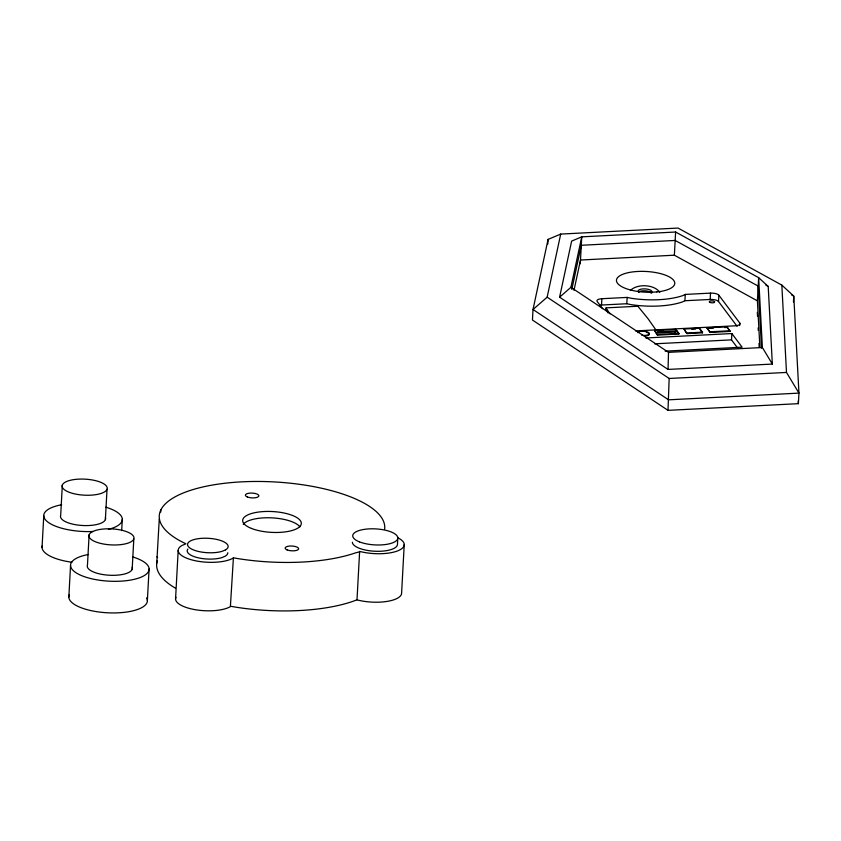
<?xml version="1.0" encoding="UTF-8"?>
<svg xmlns="http://www.w3.org/2000/svg" width="841" height="841" viewBox="0 0 841 841"><rect width="100%" height="100%" fill="white"/><g stroke="black" fill="none" stroke-linecap="round" stroke-linejoin="round"><path stroke-width="1.26" d="M668.048 369.43L668.511 352.347L570.913 287.317L581.751 236.847L675.617 232.021L758.656 277.667L768.201 286.445L772.343 364.069L668.048 369.43L559.601 297.178L571.638 241.094L581.751 236.847L580.29 263.822M560.705 234.082L547.155 297.178L669.163 378.471L668.006 410.355L798.382 403.659L798.95 393.115L793.767 296.095L781.836 285.11L678.035 228.058L560.705 234.082L548.069 239.401L533.015 309.499L532.448 320.032L668.006 410.355M42.05 547.386L43.764 515.775M62.329 485.036L60.689 515.365A22.581 8.021 3.1 0 0 82.965 525.52A22.581 8.021 3.1 0 0 105.398 517.53M68.836 597.121L70.539 565.499M89.114 534.76L87.464 565.099A22.581 8.021 3.1 0 0 109.751 575.255A22.581 8.021 3.1 0 0 132.184 567.265M105.377 519.622L107.028 489.283A22.581 8.021 3.1 0 0 76.111 479.328A22.581 8.021 3.1 0 0 70.896 492.868A22.581 8.021 3.1 0 0 107.028 489.283M121.693 530.597L122.302 519.223M132.163 569.357L133.803 539.018A22.581 8.021 3.1 0 0 102.886 529.063A22.581 8.021 3.1 0 0 97.682 542.592A22.581 8.021 3.1 0 0 133.803 539.018M147.375 600.569L149.088 568.947M156.741 563.354L159.264 519.128M160.757 512.043L160.873 509.93M175.559 599.002L178.176 550.529M175.958 597.205A29.351 10.418 3.1 0 0 195.08 609.672A29.351 10.418 3.1 0 0 230.381 606.645L233.409 557.835L239.222 558.813A112.894 40.084 3.1 0 0 355.659 552.821L360.484 551.612A29.351 10.418 3.1 0 0 397.383 550.992A29.351 10.418 3.1 0 0 397.541 537.651M230.781 606.308L236.594 607.286A112.894 40.084 3.1 0 0 353.031 601.304L357.005 599.822L359.633 551.349M397.814 537.893L397.467 544.211A22.581 8.021 3.1 0 1 375.118 551.254A22.581 8.021 3.1 0 1 352.368 542.224M404.237 544.516L401.609 592.989A29.351 10.418 3.1 0 1 357.856 600.096L357.005 599.822M547.806 244.079L548.069 239.401M599.906 305.199A6.77 2.407 3.1 0 1 601.536 305.031L601.872 298.713L627.144 297.409L631.097 298.25A50.292 17.861 3.1 0 0 682.818 295.59L685.257 294.424L710.519 293.12A6.77 2.407 3.1 0 1 718.855 295.202L739.786 323.07L739.649 325.604M655.885 329.882L648.012 318.676L637.867 306.24L606.109 307.869L606.025 309.562L608.064 312.926M606.739 310.865L606.109 307.869M737.115 326.297L718.508 301.52A6.77 2.407 3.1 0 0 710.182 299.449L684.921 300.742L682.472 301.919A50.292 17.861 3.1 0 1 630.75 304.579L626.797 303.738L627.144 297.409M654.55 330.524L657.504 335.128L678.845 334.035L678.876 333.404L675.891 329.43L654.55 330.524L657.504 335.128M759.886 347.417L757.405 300.847L674.366 255.201L675.617 232.021M675.27 332.91L675.376 331.007L657.042 331.943L657.788 332.941L676.122 331.995L675.376 331.007M675.891 329.43L678.845 334.035M684.921 300.742L685.257 294.424M683.996 329.01L686.95 333.614L702.466 332.826L702.498 332.184L699.512 328.211L683.996 329.01L686.95 333.614M699.481 328.842L699.512 328.211M707.155 328.453L707.186 327.822L727.045 326.802L729.999 331.407L710.14 332.426L707.155 328.453L713.357 328.127M710.182 299.449L710.519 293.12M710.14 332.426L707.186 327.822M718.508 301.52L718.855 295.202M729.999 331.407L727.045 326.802M737.82 348.269L731.523 339.869L731.859 333.551L645.814 337.977M757.405 300.847L758.656 277.667L762.388 347.522L772.343 364.069M793.452 301.951L793.767 296.095L791.486 294.834M571.806 289.441L581.289 245.278L675.165 240.452L758.204 286.098L761.515 348.195M573.993 290.313L580.49 260.027L674.366 255.201M630.382 290.481C637.121 283.543 654.298 284.269 659.807 292.332M547.155 297.178L533.015 309.499L668.574 399.822L798.95 393.115L786.493 372.437L781.836 285.11M559.601 297.178L570.913 287.317M233.409 557.835L233.01 558.172A29.351 10.418 3.1 0 1 193.062 560.222A29.351 10.418 3.1 0 1 181.982 545.473L185.935 543.801L182.076 541.909A112.894 40.084 3.1 0 1 238.476 482.04A112.894 40.084 3.1 0 1 384.642 529.042M601.536 305.031L626.797 303.738M635.596 330.923L735.076 325.814A6.77 2.407 3.1 0 0 739.786 323.07M658.282 330.965L663.307 330.702M691.722 329.241L695.602 329.041M724.532 327.559L727.013 327.433M657.546 334.497L678.876 333.404M686.981 332.983L702.498 332.184M710.172 331.796L730.041 330.776M654.603 343.822L731.523 339.869M665.178 351.139L742.109 347.186L731.859 333.551M668.511 352.347L762.388 347.522M669.163 378.471L786.493 372.437M157.561 557.667L157.099 556.616M765.92 285.194L768.201 286.445M700.227 329.84L702.466 332.826M602.598 308.679L597.163 301.456A6.77 2.407 3.1 0 1 601.872 298.713M609.998 313.924L606.824 309.173M798.235 401.031L798.382 403.659M757.331 312.347L757.541 316.227M758.162 327.864L758.298 330.46M758.992 343.391L759.202 347.27M646.277 332.227A5.971 2.124 3.1 0 1 649.252 334.476A5.971 2.124 3.1 0 1 644.931 336.053M638.14 332.647A5.971 2.124 3.1 0 1 639.076 332.248M638.939 292.132A6.854 2.428 3.1 0 1 645.415 288.905A6.854 2.428 3.1 0 1 650.776 292.92M637.594 332.5A5.971 2.124 3.1 0 1 644.868 331.322A5.971 2.124 3.1 0 1 649.147 334.108A5.971 2.124 3.1 0 1 641.872 335.286M638.435 292.184A6.854 2.428 3.1 0 1 645.31 290.828A6.854 2.428 3.1 0 1 651.638 293.057M71.916 562.24A39.327 13.961 3.1 0 1 42.313 545.641M105.808 507.186A39.327 13.961 3.1 0 1 108.363 529.378M93.162 531.48A39.327 13.961 3.1 0 1 47.138 521.473A39.327 13.961 3.1 0 1 61.677 504.747M146.607 597.909A39.327 13.961 3.1 0 1 108.478 612.837A39.327 13.961 3.1 0 1 69.456 594.524M132.594 556.91A39.327 13.961 3.1 0 1 138.702 578.072A39.327 13.961 3.1 0 1 79.8 574.823A39.327 13.961 3.1 0 1 88.452 554.482M227.785 552.726A20.321 7.212 3.1 0 1 225.157 556.216L221.971 557.572A20.321 7.212 3.1 0 1 197.498 557.636A20.321 7.212 3.1 0 1 187.848 549.089M175.359 588.132A112.894 40.084 3.1 0 1 157.267 560.863M243.28 524.321A29.351 10.418 3.1 0 1 271.401 517.835A29.351 10.418 3.1 0 1 299.911 526.823M225.504 549.898L222.308 551.254A20.321 7.212 3.1 0 1 188.826 547.134A20.321 7.212 3.1 0 1 209.43 538.377A20.321 7.212 3.1 0 1 225.504 549.898M656.863 291.932L649.82 292.3A29.204 10.365 3.1 0 1 617.715 277.488A29.204 10.365 3.1 0 1 665.168 275.049A29.204 10.365 3.1 0 1 656.863 291.932M710.088 302.455A2.712 0.967 3.1 0 0 714.608 302.224A2.712 0.967 3.1 0 0 711.265 300.889A2.712 0.967 3.1 0 0 710.088 302.455M247.38 496.978A6.77 2.407 3.1 0 0 258.671 496.4A6.77 2.407 3.1 0 0 250.313 493.078A6.77 2.407 3.1 0 0 247.38 496.978M287.149 549.919A6.77 2.407 3.1 0 0 298.439 549.341A6.77 2.407 3.1 0 0 290.082 546.019A6.77 2.407 3.1 0 0 287.149 549.919M251.459 528.432A29.351 10.418 3.1 0 0 300.384 525.909A29.351 10.418 3.1 0 0 264.169 511.528A29.351 10.418 3.1 0 0 251.459 528.432M359.454 541.867A22.581 8.021 3.1 0 0 397.099 539.933A22.581 8.021 3.1 0 0 369.241 528.873A22.581 8.021 3.1 0 0 359.454 541.867"/></g></svg>
